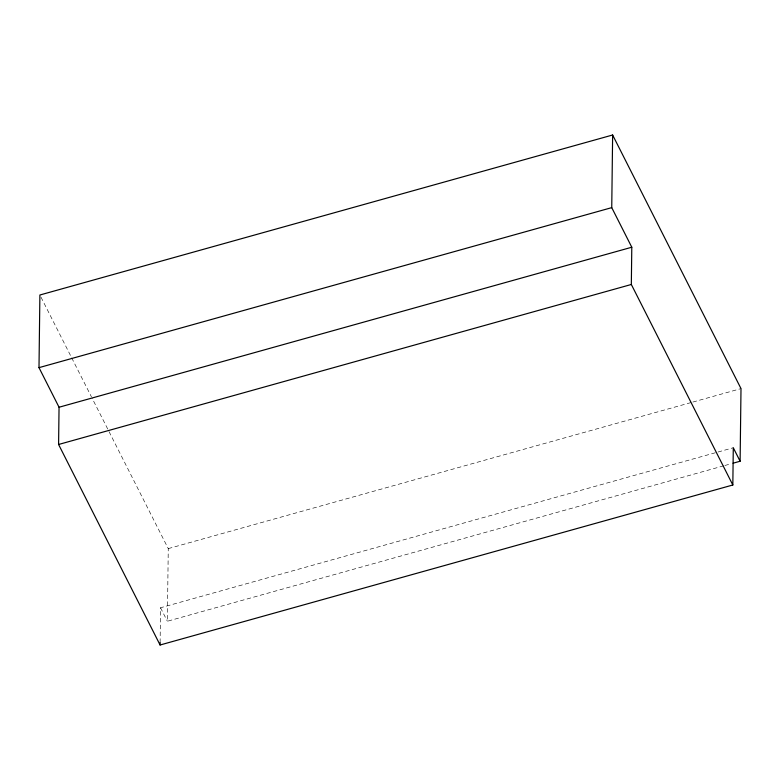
<?xml version="1.0" encoding="UTF-8"?>
<svg xmlns="http://www.w3.org/2000/svg" width="780" height="780" viewBox="0 0 780 780"><rect width="100%" height="100%" fill="white"/><g stroke="black" fill="none" stroke-linecap="round" stroke-linejoin="round"><path stroke-width="0.58" stroke-dasharray="3.9 2.92" d="M160.114 642.593L160.534 607.757L716.849 452.332M723.684 465.826L167.368 621.25L168.256 548.613L92.001 397.966M168.256 548.613L691.704 402.373M692.884 402.051L741 388.606M718.029 452.01L733.288 447.749M724.854 465.504L730.724 463.856M40.989 297.18L71.156 356.782M71.702 357.864L91.455 396.883M160.534 607.757L167.368 621.25"/><path stroke-width="1.17" d="M740.113 461.233L733.288 447.749L732.829 484.994L160.085 645.001L58.588 444.483L59.046 407.238L39 367.643L39.887 295.006L612.632 134.999L741 388.606L740.113 461.233L733.073 463.203M160.085 645.001L160.114 642.593M732.829 484.994L631.332 284.476L631.79 247.231L611.744 207.636L612.632 134.999M39 367.643L611.744 207.636M59.046 407.238L631.79 247.231M58.588 444.483L631.332 284.476"/></g></svg>
